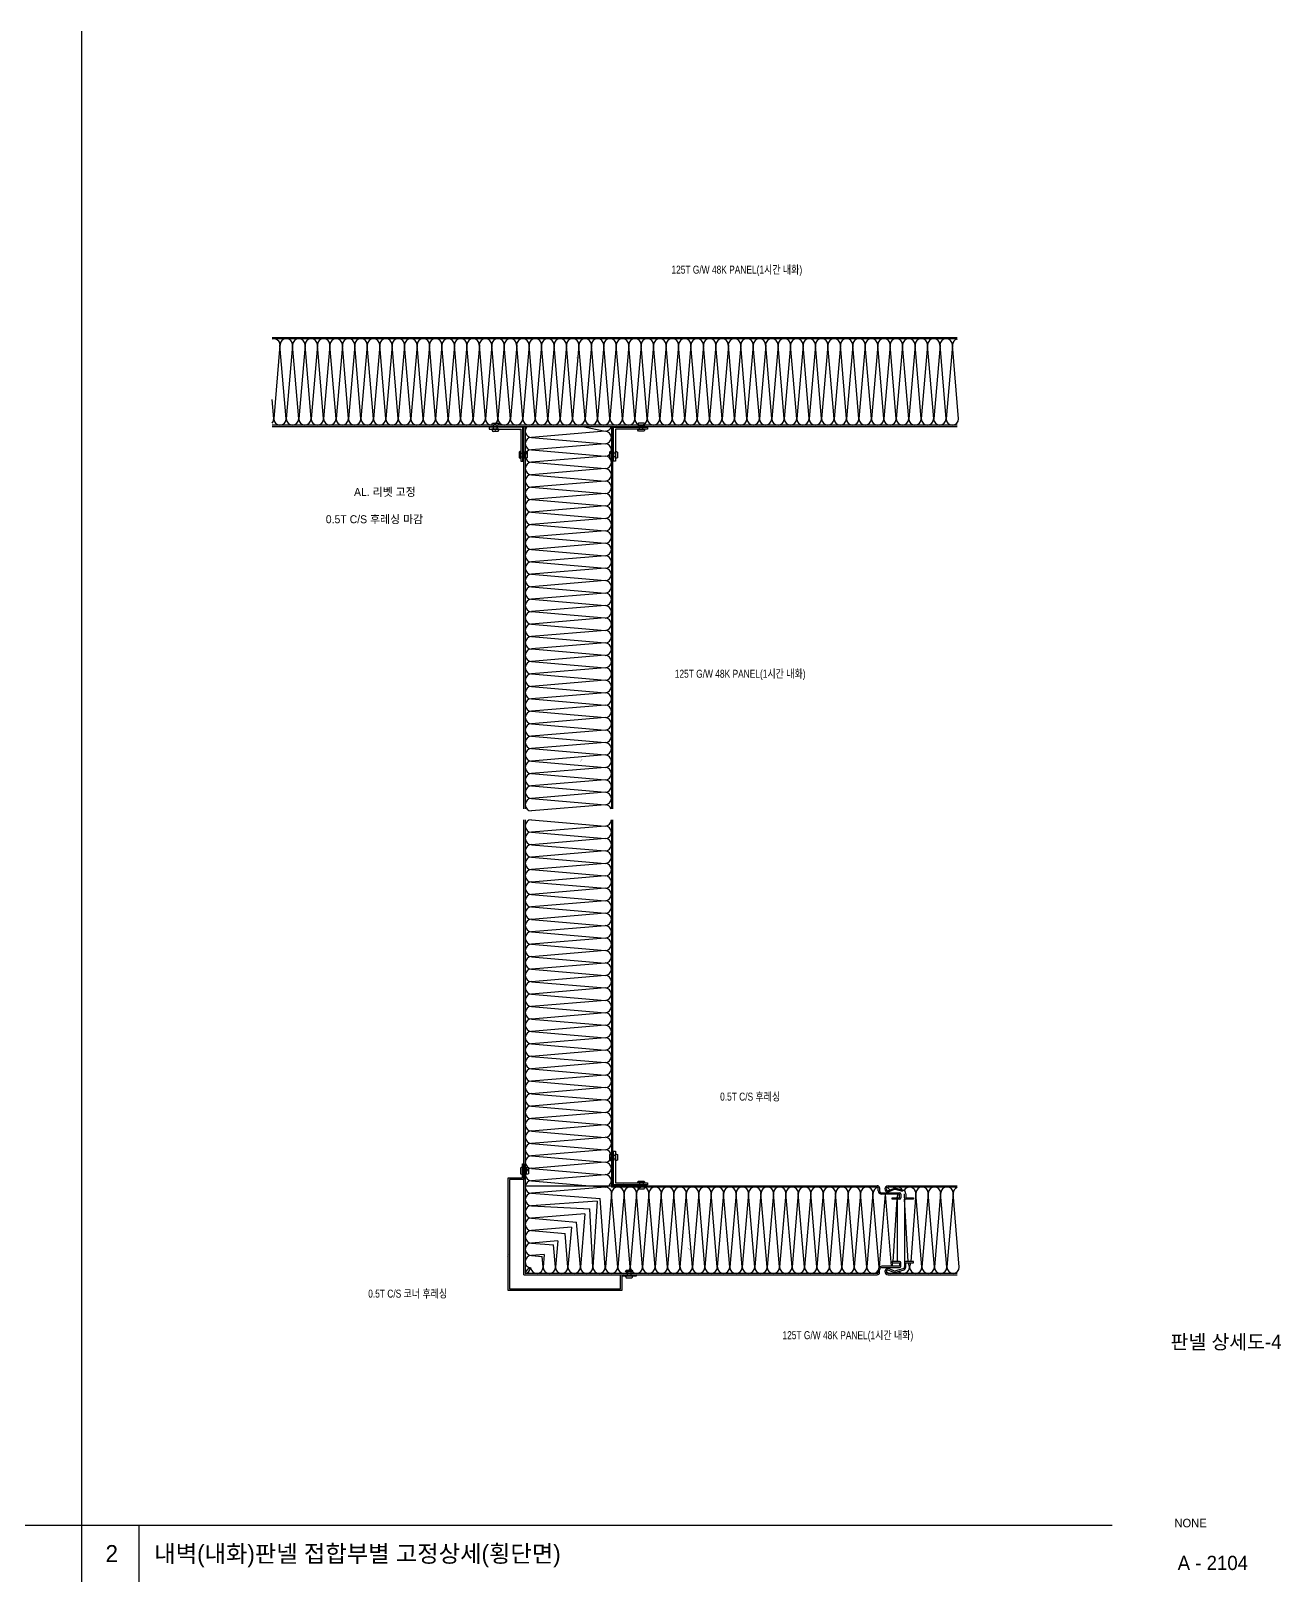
# Model space of a CAD drawing. Header units: millimetres. Extents: x 50863 to 79787, y -43062 to -37468.
# Drawn here: x 63141 to 64897, y -39648 to -37468 of the extents above; entities that cross this region are included whole.
import ezdxf
from ezdxf.enums import TextEntityAlignment as Align

# ---------------------------------------------------------------- set-up
doc = ezdxf.new("R2010")
doc.units = ezdxf.units.MM
doc.header["$LTSCALE"] = 50
for name, color, linetype in [('4A.TEC FORM-TEXT', 3, 'Continuous'), ('4A.TEC TEXT 2', 3, 'Continuous'), ('ARTINT-A1$0$MK', 3, 'Continuous'), ('DIM', 7, 'Continuous'), ('FIN', 5, 'Continuous'), ('FOR_', 4, 'Continuous'), ('HAT', 5, 'Continuous'), ('PC', 2, 'Continuous'), ('SUB', 4, 'Continuous'), ('WAL', 3, 'Continuous'), ('wall', 3, 'Continuous'), ('실명', 4, 'Continuous')]:
    doc.layers.add(name, color=color, linetype=linetype)
doc.styles.add('나눔고딕', font='')
doc.styles.add('돋움', font='')
doc.styles.add('울릉도M', font='HYWULM.TTF')
doc.styles.get('나눔고딕').set_extended_font_data('Dotum')
doc.styles.get('돋움').set_extended_font_data('Dotum')

msp = doc.modelspace()

# ---------------------------------------------------------------- linework, layer by layer
at = {"layer": 'DIM'}
for points in [[(63909.7, -37925.3, 0, 3.75, 0), (63916.5, -37916.3, 0, 0, 0), (64009.5, -37804.4, 0, 0, 0), (64038.3, -37804.4, 0, 0, 0)], [(63792.6, -38029.4, 0, 3.75, 0), (63785.9, -38038.4, 0, 0, 0), (63717, -38116.4, 0, 0, 0), (63688.2, -38116.4, 0, 0, 0)], [(63827.2, -38029.2, 0, 3.75, 0), (63820.5, -38038.2, 0, 0, 0), (63728.3, -38155.8, 0, 0, 0), (63699.5, -38155.8, 0, 0, 0)], [(63914.5, -38493.2, 0, 3.75, 0), (63921.3, -38484.2, 0, 0, 0), (64014.3, -38372.3, 0, 0, 0), (64043.1, -38372.3, 0, 0, 0)], [(63974.4, -39087.7, 0, 3.75, 0), (63981.2, -39078.7, 0, 0, 0), (64074.2, -38966.8, 0, 0, 0), (64103, -38966.8, 0, 0, 0)], [(63810.9, -39188.6, 0, 3.75, 0), (63804.1, -39197.6, 0, 0, 0), (63766.5, -39242.3, 0, 0, 0), (63737.7, -39242.3, 0, 0, 0)], [(64065.9, -39180.2, 0, 3.75, 0), (64072.6, -39189.2, 0, 0, 0), (64165.6, -39301.1, 0, 0, 0), (64194.5, -39301.1, 0, 0, 0)]]:
    msp.add_lwpolyline(points, format="xyseb", dxfattribs=at)
at = {"layer": 'FIN'}
for p, q in [((63790.7, -38028), (63790.7, -38022.1)), ((63795.7, -38028), (63795.7, -38022.1)), ((63995.7, -38028), (63995.7, -38022.1)), ((64000.7, -38028), (64000.7, -38022.1)), ((63829.2, -38061.5), (63835.1, -38061.5)), ((63962.2, -38061.5), (63956.4, -38061.5)), ((63829.2, -38066.5), (63835.1, -38066.5)), ((63962.2, -38066.5), (63956.4, -38066.5)), ((63962.3, -39048.8), (63956.4, -39048.8)), ((63962.3, -39053.8), (63956.4, -39053.8)), ((63837.1, -39067.8), (63831.2, -39067.8)), ((63837.1, -39072.8), (63831.2, -39072.8)), ((63995.8, -39087.3), (63995.8, -39093.2)), ((64000.8, -39087.3), (64000.8, -39093.2)), ((63978.7, -39212.4), (63978.7, -39218.3)), ((63983.7, -39212.4), (63983.7, -39218.3))]:
    msp.add_line(p, q, dxfattribs=at)
for points in [[(63788.2, -38022.1, -0.140047), (63789.2, -38019.5), (63797.2, -38019.5, -0.140047), (63798.2, -38022.1)], [(63788.2, -38028, 0.140047), (63789.2, -38030.5), (63797.2, -38030.5, 0.140047), (63798.2, -38028)], [(64003.2, -38022.1, 0.140047), (64002.2, -38019.5), (63994.3, -38019.5, 0.140047), (63993.3, -38022.1)], [(64003.2, -38028, -0.140047), (64002.2, -38030.5), (63994.3, -38030.5, -0.140047), (63993.3, -38028)], [(63829.2, -38059, 0.140047), (63826.7, -38060), (63826.7, -38067.9, 0.140047), (63829.2, -38068.9)], [(63835.1, -38059, -0.140047), (63837.7, -38060), (63837.7, -38067.9, -0.140047), (63835.1, -38068.9)], [(63956.4, -38059, 0.140047), (63953.8, -38060), (63953.8, -38067.9, 0.140047), (63956.4, -38068.9)], [(63962.2, -38059, -0.140047), (63964.8, -38060), (63964.8, -38067.9, -0.140047), (63962.2, -38068.9)], [(63831.2, -39065.3, 0.140047), (63828.7, -39066.4), (63828.7, -39074.3, 0.140047), (63831.2, -39075.3)], [(63837.1, -39065.3, -0.140047), (63839.7, -39066.4), (63839.7, -39074.3, -0.140047), (63837.1, -39075.3)], [(63956.4, -39046.3, 0.140047), (63953.8, -39047.3), (63953.8, -39055.3, 0.140047), (63956.4, -39056.3)], [(63962.3, -39046.3, -0.140047), (63964.8, -39047.3), (63964.8, -39055.3, -0.140047), (63962.3, -39056.3)], [(63993.3, -39087.3, -0.140047), (63994.3, -39084.7), (64002.2, -39084.7, -0.140047), (64003.2, -39087.3)], [(63993.3, -39093.2, 0.140047), (63994.3, -39095.7), (64002.2, -39095.7, 0.140047), (64003.2, -39093.2)], [(63976.3, -39212.4, -0.140047), (63977.3, -39209.9), (63985.2, -39209.9, -0.140047), (63986.2, -39212.4)], [(63976.3, -39218.3, 0.140047), (63977.3, -39220.9), (63985.2, -39220.9, 0.140047), (63986.2, -39218.3)]]:
    msp.add_lwpolyline(points, format="xyb", close=True, dxfattribs=at)
at = {"layer": 'FOR_'}
msp.add_lwpolyline([(63811.2, -39238.3), (63811.2, -39080.3), (63831.2, -39080.3), (63831.2, -39060.3), (63833.2, -39060.3), (63833.2, -39082.3), (63813.2, -39082.3), (63813.2, -39236.3), (63969.2, -39236.3), (63969.2, -39216.3), (63991.2, -39216.3), (63991.2, -39218.3), (63971.2, -39218.3), (63971.2, -39238.3), (63811.2, -39238.3)], dxfattribs=at)
at = {"layer": 'HAT'}
for p, q in [((63490.5, -37909.6), (63481.8, -38013.3)), ((63499.3, -38013.3), (63490.5, -37909.6)), ((63508.2, -37909.6), (63499.3, -38013.3)), ((63516.8, -38013.3), (63508.2, -37909.6)), ((63525.7, -37909.6), (63516.8, -38013.3)), ((63534.3, -38013.3), (63525.7, -37909.6)), ((63543.2, -37909.6), (63534.3, -38013.3)), ((63551.8, -38013.3), (63543.2, -37909.6)), ((63560.7, -37909.6), (63551.8, -38013.3)), ((63569.3, -38013.3), (63560.7, -37909.6)), ((63578.2, -37909.6), (63569.3, -38013.3)), ((63586.8, -38013.3), (63578.2, -37909.6)), ((63595.7, -37909.6), (63586.8, -38013.3)), ((63604.3, -38013.3), (63595.7, -37909.6)), ((63613.2, -37909.6), (63604.3, -38013.3)), ((63621.8, -38013.3), (63613.2, -37909.6)), ((63630.7, -37909.6), (63621.8, -38013.3)), ((63639.3, -38013.3), (63630.7, -37909.6)), ((63648.2, -37909.6), (63639.3, -38013.3)), ((63656.8, -38013.3), (63648.2, -37909.6)), ((63665.7, -37909.6), (63656.8, -38013.3)), ((63674.3, -38013.3), (63665.7, -37909.6)), ((63683.2, -37909.6), (63674.3, -38013.3)), ((63691.8, -38013.3), (63683.2, -37909.6)), ((63700.7, -37909.6), (63691.8, -38013.3)), ((63709.3, -38013.3), (63700.7, -37909.6)), ((63718.2, -37909.6), (63709.3, -38013.3)), ((63726.8, -38013.3), (63718.2, -37909.6)), ((63735.7, -37909.6), (63726.8, -38013.3)), ((63744.3, -38013.3), (63735.7, -37909.6)), ((63753, -37909.6), (63744.3, -38013.3)), ((63761.8, -38013.3), (63753, -37909.6)), ((63770.7, -37909.6), (63761.8, -38013.3)), ((63779.3, -38013.3), (63770.7, -37909.6)), ((63788.2, -37909.6), (63779.3, -38013.3)), ((63796.8, -38013.3), (63788.2, -37909.6)), ((63805.7, -37909.6), (63796.8, -38013.3)), ((63814.3, -38013.3), (63805.7, -37909.6)), ((63823.2, -37909.6), (63814.3, -38013.3)), ((63831.8, -38013.3), (63823.2, -37909.6)), ((63840.7, -37909.6), (63831.8, -38013.3)), ((63849.3, -38013.3), (63840.7, -37909.6)), ((63858.2, -37909.6), (63849.3, -38013.3)), ((63866.8, -38013.3), (63858.2, -37909.6)), ((63875.7, -37909.6), (63866.8, -38013.3)), ((63884.3, -38013.3), (63875.7, -37909.6)), ((63893.2, -37909.6), (63884.3, -38013.3)), ((63901.8, -38013.3), (63893.2, -37909.6)), ((63910.7, -37909.6), (63901.8, -38013.3)), ((63919.3, -38013.3), (63910.7, -37909.6)), ((63928.2, -37909.6), (63919.3, -38013.3)), ((63936.8, -38013.3), (63928.2, -37909.6)), ((63945.7, -37909.6), (63936.8, -38013.3)), ((63954.3, -38013.3), (63945.7, -37909.6)), ((63963.2, -37909.6), (63954.3, -38013.3)), ((63971.8, -38013.3), (63963.2, -37909.6)), ((63980.7, -37909.6), (63971.8, -38013.3)), ((63989.3, -38013.3), (63980.7, -37909.6)), ((63998.2, -37909.6), (63989.3, -38013.3)), ((64006.8, -38013.3), (63998.2, -37909.6)), ((64015.7, -37909.6), (64006.8, -38013.3)), ((64024.3, -38013.3), (64015.7, -37909.6)), ((64033.2, -37909.6), (64024.3, -38013.3)), ((64041.8, -38013.3), (64033.2, -37909.6)), ((64050.7, -37909.6), (64041.8, -38013.3)), ((64059.3, -38013.3), (64050.7, -37909.6)), ((64068.2, -37909.6), (64059.3, -38013.3)), ((64076.8, -38013.3), (64068.2, -37909.6)), ((64085.7, -37909.6), (64076.8, -38013.3)), ((64094.3, -38013.3), (64085.7, -37909.6)), ((64103.2, -37909.6), (64094.3, -38013.3)), ((64111.8, -38013.3), (64103.2, -37909.6)), ((64120.7, -37909.6), (64111.8, -38013.3)), ((64129.3, -38013.3), (64120.7, -37909.6)), ((64138.2, -37909.6), (64129.3, -38013.3)), ((64146.8, -38013.3), (64138.2, -37909.6)), ((64155.7, -37909.6), (64146.8, -38013.3)), ((64164.3, -38013.3), (64155.7, -37909.6)), ((64173.2, -37909.6), (64164.3, -38013.3)), ((64181.8, -38013.3), (64173.2, -37909.6)), ((64190.7, -37909.6), (64181.8, -38013.3)), ((64199.3, -38013.3), (64190.7, -37909.6)), ((64208.2, -37909.6), (64199.3, -38013.3)), ((64216.8, -38013.3), (64208.2, -37909.6)), ((64225.7, -37909.6), (64216.8, -38013.3)), ((64234.3, -38013.3), (64225.7, -37909.6)), ((64243.2, -37909.6), (64234.3, -38013.3)), ((64251.8, -38013.3), (64243.2, -37909.6)), ((64260.7, -37909.6), (64251.8, -38013.3)), ((64269.3, -38013.3), (64260.7, -37909.6)), ((64278.2, -37909.6), (64269.3, -38013.3)), ((64286.8, -38013.3), (64278.2, -37909.6)), ((64295.7, -37909.6), (64286.8, -38013.3)), ((64304.3, -38013.3), (64295.7, -37909.6)), ((64313.2, -37909.6), (64304.3, -38013.3)), ((64321.8, -38013.3), (64313.2, -37909.6)), ((64330.7, -37909.6), (64321.8, -38013.3)), ((64339.3, -38013.3), (64330.7, -37909.6)), ((64348.2, -37909.6), (64339.3, -38013.3)), ((64356.8, -38013.3), (64348.2, -37909.6)), ((64365.7, -37909.6), (64356.8, -38013.3)), ((64374.3, -38013.3), (64365.7, -37909.6)), ((64383.2, -37909.6), (64374.3, -38013.3)), ((64391.8, -38013.3), (64383.2, -37909.6)), ((64400.7, -37909.6), (64391.8, -38013.3)), ((64409.3, -38013.3), (64400.7, -37909.6)), ((64418.2, -37909.6), (64409.3, -38013.3)), ((64426.8, -38013.3), (64418.2, -37909.6)), ((64435.7, -37909.6), (64426.8, -38013.3)), ((64444.3, -38013.3), (64435.7, -37909.6)), ((63481.8, -38013.3), (63479.5, -37986.2)), ((63947.6, -38030.7), (63843.9, -38039.3)), ((63843.9, -38039.3), (63947.6, -38048.2)), ((63916.3, -38024), (63947.6, -38030.7)), ((63947.6, -38048.2), (63843.9, -38056.8)), ((63843.9, -38056.8), (63947.6, -38065.7)), ((63947.6, -38065.7), (63843.9, -38074.3)), ((63843.9, -38074.3), (63947.6, -38083.2)), ((63947.6, -38083.2), (63843.9, -38091.8)), ((63843.9, -38091.8), (63947.6, -38100.7)), ((63947.6, -38100.7), (63843.9, -38109.3)), ((63843.9, -38109.3), (63947.6, -38118.2)), ((63947.6, -38118.2), (63843.9, -38126.8)), ((63843.9, -38126.8), (63947.6, -38135.7)), ((63947.6, -38135.7), (63843.9, -38144.3)), ((63843.9, -38144.3), (63947.6, -38153.2)), ((63947.6, -38153.2), (63843.9, -38161.8)), ((63843.9, -38161.8), (63947.6, -38170.7)), ((63947.6, -38170.7), (63843.9, -38179.3)), ((63843.9, -38179.3), (63947.6, -38188.2)), ((63947.6, -38188.2), (63843.9, -38196.8)), ((63843.9, -38196.8), (63947.6, -38205.7)), ((63947.6, -38205.7), (63843.9, -38214.3)), ((63843.9, -38214.3), (63947.6, -38223.2)), ((63947.6, -38223.2), (63843.9, -38231.8)), ((63843.9, -38231.8), (63947.6, -38240.7)), ((63947.6, -38240.7), (63843.9, -38249.3)), ((63843.9, -38249.3), (63947.6, -38258.2)), ((63947.6, -38258.2), (63843.9, -38266.8)), ((63843.9, -38266.8), (63947.6, -38275.7)), ((63947.6, -38275.7), (63843.9, -38284.3)), ((63843.9, -38284.3), (63947.6, -38293.2)), ((63947.6, -38293.2), (63843.9, -38302)), ((63843.9, -38302), (63947.6, -38310.7)), ((63947.6, -38310.7), (63843.9, -38319.3)), ((63843.9, -38319.3), (63947.6, -38328.2)), ((63947.6, -38328.2), (63843.9, -38336.8)), ((63843.9, -38336.8), (63947.6, -38345.7)), ((63947.6, -38345.7), (63843.9, -38354.3)), ((63843.9, -38354.3), (63947.6, -38363.2)), ((63947.6, -38363.2), (63843.9, -38371.8)), ((63843.9, -38371.8), (63947.6, -38380.7)), ((63947.6, -38380.7), (63843.9, -38389.3)), ((63843.9, -38389.3), (63947.6, -38398.2)), ((63947.6, -38398.2), (63843.9, -38406.8)), ((63843.9, -38406.8), (63947.6, -38415.7)), ((63947.6, -38415.7), (63843.9, -38424.3)), ((63843.9, -38424.3), (63947.6, -38433.2)), ((63947.6, -38433.2), (63843.9, -38441.8)), ((63843.9, -38441.8), (63947.6, -38450.7)), ((63947.6, -38450.7), (63843.9, -38459.3)), ((63843.9, -38459.3), (63947.6, -38468.2)), ((63947.6, -38468.2), (63843.9, -38476.8)), ((63843.9, -38476.8), (63947.6, -38485.7)), ((63947.6, -38485.7), (63843.9, -38494.3)), ((63843.9, -38494.3), (63947.6, -38503.2)), ((63947.6, -38503.2), (63843.9, -38511.8)), ((63843.9, -38511.8), (63947.6, -38520.7)), ((63947.6, -38520.7), (63843.9, -38529.3)), ((63843.9, -38529.3), (63947.6, -38538.2)), ((63947.6, -38538.2), (63843.9, -38546.8)), ((63843.9, -38546.8), (63947.6, -38555.7)), ((63947.6, -38555.7), (63843.9, -38564.5)), ((63843.9, -38576.9), (63947.6, -38585.7)), ((63947.6, -38585.7), (63843.9, -38594.4)), ((63843.9, -38594.4), (63947.6, -38603.2)), ((63947.6, -38603.2), (63843.9, -38611.9)), ((63843.9, -38611.9), (63947.6, -38620.7)), ((63947.6, -38620.7), (63843.9, -38629.4)), ((63843.9, -38629.4), (63947.6, -38638.2)), ((63947.6, -38638.2), (63843.9, -38646.9)), ((63843.9, -38646.9), (63947.6, -38655.7)), ((63947.6, -38655.7), (63843.9, -38664.4)), ((63843.9, -38664.4), (63947.6, -38673.2)), ((63947.6, -38673.2), (63843.9, -38681.9)), ((63843.9, -38681.9), (63947.6, -38690.7)), ((63947.6, -38690.7), (63843.9, -38699.4)), ((63843.9, -38699.4), (63947.6, -38708.2)), ((63947.6, -38708.2), (63843.9, -38716.9)), ((63843.9, -38716.9), (63947.6, -38725.7)), ((63947.6, -38725.7), (63843.9, -38734.4)), ((63843.9, -38734.4), (63947.6, -38743.2)), ((63947.6, -38743.2), (63843.9, -38751.9)), ((63843.9, -38751.9), (63947.6, -38760.7)), ((63947.6, -38760.7), (63843.9, -38769.4)), ((63843.9, -38769.4), (63947.6, -38778.2)), ((63947.6, -38778.2), (63843.9, -38786.9)), ((63843.9, -38786.9), (63947.6, -38795.7)), ((63947.6, -38795.7), (63843.9, -38804.4)), ((63843.9, -38804.4), (63947.6, -38813.2)), ((63947.6, -38813.2), (63843.9, -38821.9)), ((63843.9, -38821.9), (63947.6, -38830.7)), ((63947.6, -38830.7), (63843.9, -38839.4)), ((63843.9, -38839.4), (63947.6, -38848.2)), ((63947.6, -38848.2), (63843.9, -38856.9)), ((63843.9, -38856.9), (63947.6, -38865.7)), ((63947.6, -38865.7), (63843.9, -38874.4)), ((63843.9, -38874.4), (63947.6, -38883.2)), ((63947.6, -38883.2), (63843.9, -38891.9)), ((63843.9, -38891.9), (63947.6, -38900.7)), ((63947.6, -38900.7), (63843.9, -38909.4)), ((63843.9, -38909.4), (63947.6, -38918.2)), ((63947.6, -38918.2), (63843.9, -38926.9)), ((63843.9, -38926.9), (63947.6, -38935.7)), ((63947.6, -38935.7), (63843.9, -38944.4)), ((63843.9, -38944.4), (63947.6, -38953.2)), ((63947.6, -38953.2), (63843.9, -38961.9)), ((63843.9, -38961.9), (63947.6, -38970.7)), ((63947.6, -38970.7), (63843.9, -38979.4)), ((63843.9, -38979.4), (63947.6, -38988.2)), ((63947.6, -38988.2), (63843.9, -38996.9)), ((63843.9, -38996.9), (63947.6, -39005.7)), ((63947.6, -39005.7), (63843.9, -39014.4)), ((63843.9, -39014.4), (63947.6, -39023.2)), ((63947.6, -39023.2), (63843.9, -39031.9)), ((63843.9, -39031.9), (63947.6, -39040.7)), ((63947.6, -39040.7), (63843.9, -39049.4)), ((63843.9, -39049.4), (63947.6, -39058.2)), ((63947.6, -39058.2), (63843.9, -39066.9)), ((63843.9, -39066.9), (63947.6, -39075.7)), ((63947.6, -39075.7), (63843.9, -39084.4)), ((63843.9, -39084.4), (63947.6, -39093.2)), ((63947.6, -39093.2), (63843.9, -39101.9)), ((63843.9, -39101.9), (63940.4, -39109.2)), ((63947.7, -39205.7), (63940.5, -39109.1)), ((63956.6, -39101.9), (63947.9, -39205.7)), ((63965.2, -39205.7), (63956.6, -39101.9)), ((63974.1, -39101.9), (63965.2, -39205.7)), ((63982.7, -39205.7), (63974.1, -39101.9)), ((63991.5, -39101.9), (63982.7, -39205.7)), ((64000.2, -39205.7), (63991.5, -39101.9)), ((64009.1, -39101.9), (64000.2, -39205.7)), ((64017.7, -39205.7), (64009.1, -39101.9)), ((64026.5, -39101.9), (64017.7, -39205.7)), ((64035.2, -39205.7), (64026.5, -39101.9)), ((64044, -39101.9), (64035.2, -39205.7)), ((64052.7, -39205.7), (64044, -39101.9)), ((64061.5, -39101.9), (64052.7, -39205.7)), ((64070.2, -39205.7), (64061.5, -39101.9)), ((64079, -39101.9), (64070.2, -39205.7)), ((64087.7, -39205.7), (64079, -39101.9)), ((64096.5, -39101.9), (64087.7, -39205.7)), ((64105.2, -39205.7), (64096.5, -39101.9)), ((64114, -39101.9), (64105.2, -39205.7)), ((64122.7, -39205.7), (64114, -39101.9)), ((64131.5, -39101.9), (64122.7, -39205.7)), ((64140.2, -39205.7), (64131.5, -39101.9)), ((64149, -39101.9), (64140.2, -39205.7)), ((64157.7, -39205.7), (64149, -39101.9)), ((64166.5, -39101.9), (64157.7, -39205.7)), ((64175.2, -39205.7), (64166.5, -39101.9)), ((64184, -39101.9), (64175.2, -39205.7)), ((64192.7, -39205.7), (64184, -39101.9)), ((64201.5, -39101.9), (64192.7, -39205.7)), ((64210.2, -39205.7), (64201.5, -39101.9)), ((64219, -39101.9), (64210.2, -39205.7)), ((64227.7, -39205.7), (64219, -39101.9)), ((64236.5, -39101.9), (64227.7, -39205.7)), ((64245.2, -39205.7), (64236.5, -39101.9)), ((64254, -39101.9), (64245.2, -39205.7)), ((64262.7, -39205.7), (64254, -39101.9)), ((64271.5, -39101.9), (64262.7, -39205.7)), ((64280.2, -39205.7), (64271.5, -39101.9)), ((64289, -39101.9), (64280.2, -39205.7)), ((64297.7, -39205.7), (64289, -39101.9)), ((64306.5, -39101.9), (64297.7, -39205.7)), ((64315.2, -39205.7), (64306.5, -39101.9)), ((64324, -39101.9), (64315.2, -39205.7)), ((64332.7, -39205.7), (64324, -39101.9)), ((64341.2, -39103.2), (64332.7, -39205.7)), ((64350, -39204.4), (64341.8, -39103.2)), ((64358.7, -39103.2), (64357.7, -39108.2)), ((64384.1, -39101.9), (64377.1, -39197.6)), ((64392.8, -39205.7), (64384.1, -39101.9)), ((64401.6, -39101.9), (64392.8, -39205.7)), ((64410.3, -39205.7), (64401.6, -39101.9)), ((64419.1, -39101.9), (64410.3, -39205.7)), ((64427.8, -39205.7), (64419.1, -39101.9)), ((64436.6, -39101.9), (64427.8, -39205.7)), ((64445.3, -39205.7), (64436.6, -39101.9)), ((63936.5, -39113), (63843.9, -39119.4)), ((63843.9, -39119.4), (63926, -39123.6)), ((63919.1, -39130.5), (63843.9, -39136.8)), ((63919.1, -39130.5), (63912.7, -39205.7)), ((63930.2, -39205.7), (63926.1, -39123.5)), ((63936.5, -39113), (63930.2, -39205.7)), ((64357.3, -39110.1), (64352, -39197.6)), ((64373.6, -39197.6), (64368.4, -39110.2)), ((63843.9, -39136.8), (63907.4, -39142.2)), ((63900, -39149.6), (63843.9, -39154.3)), ((63900, -39149.6), (63895.2, -39205.7)), ((63912.7, -39205.7), (63907.4, -39142.2)), ((63843.9, -39154.3), (63891.3, -39158.3)), ((63880.9, -39168.7), (63843.9, -39171.8)), ((63843.9, -39171.8), (63875.1, -39174.4)), ((63877.7, -39205.7), (63875.1, -39174.4)), ((63880.9, -39168.7), (63877.7, -39205.7)), ((63895.2, -39205.7), (63891.3, -39158.3)), ((63861.8, -39187.8), (63843.9, -39189.3)), ((63843.9, -39189.3), (63859, -39190.6)), ((63860.2, -39205.7), (63859, -39190.6)), ((63861.8, -39187.8), (63860.2, -39205.7)), ((64351.6, -39199.4), (64350.5, -39204.4)), ((64375.3, -39205.7), (64374, -39199.4)), ((64376.7, -39199.4), (64375.3, -39205.7))]:
    msp.add_line(p, q, dxfattribs=at)
for centre, start, end in [((63481.9, -37909.6), 0, 105.8739), ((63499.4, -37909.6), 0, 180), ((63516.9, -37909.6), 0, 180), ((63534.4, -37909.6), 0, 180), ((63551.9, -37909.6), 0, 180), ((63569.4, -37909.6), 0, 180), ((63586.9, -37909.6), 0, 180), ((63604.4, -37909.6), 0, 180), ((63621.9, -37909.6), 0, 180), ((63639.4, -37909.6), 0, 180), ((63656.9, -37909.6), 0, 180), ((63674.4, -37909.6), 0, 180), ((63691.9, -37909.6), 0, 180), ((63709.4, -37909.6), 0, 180), ((63726.9, -37909.6), 0, 180), ((63744.4, -37909.6), 0, 180), ((63761.9, -37909.6), 0, 180), ((63779.4, -37909.6), 0, 180), ((63796.9, -37909.6), 0, 180), ((63814.4, -37909.6), 0, 180), ((63831.9, -37909.6), 0, 180), ((63849.4, -37909.6), 0, 180), ((63866.9, -37909.6), 0, 180), ((63884.4, -37909.6), 0, 180), ((63901.9, -37909.6), 0, 180), ((63919.4, -37909.6), 0, 180), ((63936.9, -37909.6), 0, 180), ((63954.4, -37909.6), 0, 180), ((63971.9, -37909.6), 0, 180), ((63989.4, -37909.6), 0, 180), ((64006.9, -37909.6), 0, 180), ((64024.4, -37909.6), 0, 180), ((64041.9, -37909.6), 0, 180), ((64059.4, -37909.6), 0, 180), ((64076.9, -37909.6), 0, 180), ((64094.4, -37909.6), 0, 180), ((64111.9, -37909.6), 0, 180), ((64129.4, -37909.6), 0, 180), ((64146.9, -37909.6), 0, 180), ((64164.4, -37909.6), 0, 180), ((64181.9, -37909.6), 0, 180), ((64199.4, -37909.6), 0, 180), ((64216.9, -37909.6), 0, 180), ((64234.4, -37909.6), 0, 180), ((64251.9, -37909.6), 0, 180), ((64269.4, -37909.6), 0, 180), ((64286.9, -37909.6), 0, 180), ((64304.4, -37909.6), 0, 180), ((64321.9, -37909.6), 0, 180), ((64339.4, -37909.6), 0, 180), ((64356.9, -37909.6), 0, 180), ((64374.4, -37909.6), 0, 180), ((64391.9, -37909.6), 0, 180), ((64409.4, -37909.6), 0, 180), ((64426.9, -37909.6), 0, 180), ((64444.4, -37909.6), 103.3648, 180), ((63473, -38013.3), 318.0319, 0), ((63490.5, -38013.3), 180, 0), ((63508, -38013.3), 180, 0), ((63525.5, -38013.3), 180, 0), ((63543, -38013.3), 180, 0), ((63560.5, -38013.3), 180, 0), ((63578, -38013.3), 180, 0), ((63595.5, -38013.3), 180, 0), ((63613, -38013.3), 180, 0), ((63630.5, -38013.3), 180, 0), ((63648, -38013.3), 180, 0), ((63665.5, -38013.3), 180, 0), ((63683, -38013.3), 180, 0), ((63700.5, -38013.3), 180, 0), ((63718, -38013.3), 180, 0), ((63735.5, -38013.3), 180, 0), ((63753, -38013.3), 180, 0), ((63770.5, -38013.3), 180, 0), ((63788, -38013.3), 180, 0), ((63805.5, -38013.3), 180, 0), ((63823, -38013.3), 180, 0), ((63840.5, -38013.3), 180, 0), ((63858, -38013.3), 180, 0), ((63875.5, -38013.3), 180, 0), ((63893, -38013.3), 180, 0), ((63910.5, -38013.3), 180, 0), ((63928, -38013.3), 180, 0), ((63945.5, -38013.3), 180, 0), ((63963, -38013.3), 180, 0), ((63980.5, -38013.3), 180, 0), ((63998, -38013.3), 180, 0), ((64015.5, -38013.3), 180, 0), ((64033, -38013.3), 180, 0), ((64050.5, -38013.3), 180, 0), ((64068, -38013.3), 180, 0), ((64085.5, -38013.3), 180, 0), ((64103, -38013.3), 180, 0), ((64120.5, -38013.3), 180, 0), ((64138, -38013.3), 180, 0), ((64155.5, -38013.3), 180, 0), ((64173, -38013.3), 180, 0), ((64190.5, -38013.3), 180, 0), ((64208, -38013.3), 180, 0), ((64225.5, -38013.3), 180, 0), ((64243, -38013.3), 180, 0), ((64260.5, -38013.3), 180, 0), ((64278, -38013.3), 180, 0), ((64295.5, -38013.3), 180, 0), ((64313, -38013.3), 180, 0), ((64330.5, -38013.3), 180, 0), ((64348, -38013.3), 180, 0), ((64365.5, -38013.3), 180, 0), ((64383, -38013.3), 180, 0), ((64400.5, -38013.3), 180, 0), ((64418, -38013.3), 180, 0), ((64435.5, -38013.3), 180, 0), ((63843.9, -38030.6), 131.0071, 270), ((63843.9, -38048.1), 90, 270), ((63947.6, -38022), 270, 346.801), ((63947.6, -38039.5), 270, 90), ((63843.9, -38065.6), 90, 270), ((63947.6, -38057), 270, 90), ((63843.9, -38083.1), 90, 270), ((63947.6, -38074.5), 270, 90), ((63947.6, -38092), 270, 90), ((63843.9, -38100.6), 90, 270), ((63947.6, -38109.5), 270, 90), ((63843.9, -38118.1), 90, 270), ((63843.9, -38135.6), 90, 270), ((63947.6, -38127), 270, 90), ((63843.9, -38153.1), 90, 270), ((63947.6, -38144.5), 270, 90), ((63843.9, -38170.6), 90, 270), ((63947.6, -38162), 270, 90), ((63947.6, -38179.5), 270, 90), ((63843.9, -38188.1), 90, 270), ((63947.6, -38197), 270, 90), ((63843.9, -38205.6), 90, 270), ((63843.9, -38223.1), 90, 270), ((63947.6, -38214.5), 270, 90), ((63843.9, -38240.6), 90, 270), ((63947.6, -38232), 270, 90), ((63843.9, -38258.1), 90, 270), ((63947.6, -38249.5), 270, 90), ((63947.6, -38267), 270, 90), ((63843.9, -38275.6), 90, 270), ((63947.6, -38284.5), 270, 90), ((63843.9, -38293.1), 90, 270), ((63843.9, -38310.6), 90, 270), ((63947.6, -38302), 270, 90), ((63843.9, -38328.1), 90, 270), ((63947.6, -38319.5), 270, 90), ((63843.9, -38345.6), 90, 270), ((63947.6, -38337), 270, 90), ((63947.6, -38354.5), 270, 90), ((63843.9, -38363.1), 90, 270), ((63947.6, -38372), 270, 90), ((63843.9, -38380.6), 90, 270), ((63843.9, -38398.1), 90, 270), ((63947.6, -38389.5), 270, 90), ((63843.9, -38415.6), 90, 270), ((63947.6, -38407), 270, 90), ((63843.9, -38433.1), 90, 270), ((63947.6, -38424.5), 270, 90), ((63947.6, -38442), 270, 90), ((63843.9, -38450.6), 90, 270), ((63947.6, -38459.5), 270, 90), ((63843.9, -38468.1), 90, 270), ((63843.9, -38485.6), 90, 270), ((63947.6, -38477), 270, 90), ((63843.9, -38503.1), 90, 270), ((63947.6, -38494.5), 270, 90), ((63843.9, -38520.6), 90, 270), ((63947.6, -38512), 270, 90), ((63843.9, -38538.1), 90, 270), ((63947.6, -38529.5), 270, 90), ((63947.6, -38547), 270, 90), ((63843.9, -38555.6), 90, 270), ((63947.6, -38564.5), 19.0258, 90), ((63843.9, -38585.5), 90, 270), ((63947.6, -38576.9), 270, 0), ((63947.6, -38594.4), 270, 90), ((63843.9, -38603), 90, 270), ((63947.6, -38611.9), 270, 90), ((63843.9, -38620.5), 90, 270), ((63843.9, -38638), 90, 270), ((63947.6, -38629.4), 270, 90), ((63843.9, -38655.5), 90, 270), ((63947.6, -38646.9), 270, 90), ((63843.9, -38673), 90, 270), ((63947.6, -38664.4), 270, 90), ((63947.6, -38681.9), 270, 90), ((63843.9, -38690.5), 90, 270), ((63947.6, -38699.4), 270, 90), ((63843.9, -38708), 90, 270), ((63843.9, -38725.5), 90, 270), ((63947.6, -38716.9), 270, 90), ((63843.9, -38743), 90, 270), ((63947.6, -38734.4), 270, 90), ((63843.9, -38760.5), 90, 270), ((63947.6, -38751.9), 270, 90), ((63843.9, -38778), 90, 270), ((63947.6, -38769.4), 270, 90), ((63947.6, -38786.9), 270, 90), ((63843.9, -38795.5), 90, 270), ((63947.6, -38804.4), 270, 90), ((63843.9, -38813), 90, 270), ((63843.9, -38830.5), 90, 270), ((63947.6, -38821.9), 270, 90), ((63843.9, -38848), 90, 270), ((63947.6, -38839.4), 270, 90), ((63843.9, -38865.5), 90, 270), ((63947.6, -38856.9), 270, 90), ((63947.6, -38874.4), 270, 90), ((63843.9, -38883), 90, 270), ((63947.6, -38891.9), 270, 90), ((63843.9, -38900.5), 90, 270), ((63843.9, -38918), 90, 270), ((63947.6, -38909.4), 270, 90), ((63843.9, -38935.5), 90, 270), ((63947.6, -38926.9), 270, 90), ((63843.9, -38953), 90, 270), ((63947.6, -38944.4), 270, 90), ((63947.6, -38961.9), 270, 90), ((63843.9, -38970.5), 90, 270), ((63947.6, -38979.4), 270, 90), ((63843.9, -38988), 90, 270), ((63843.9, -39005.5), 90, 270), ((63947.6, -38996.9), 270, 90), ((63843.9, -39023), 90, 270), ((63947.6, -39014.4), 270, 90), ((63843.9, -39040.5), 90, 270), ((63947.6, -39031.9), 270, 90), ((63947.6, -39049.4), 270, 90), ((63843.9, -39058), 90, 270), ((63947.6, -39066.9), 270, 90), ((63843.9, -39075.5), 90, 270), ((63843.9, -39093), 90, 270), ((63947.6, -39084.4), 270, 90), ((63843.9, -39110.5), 90, 270), ((63947.6, -39101.9), 44.8736, 90), ((63947.9, -39101.9), 0, 46.3011), ((63965.4, -39101.9), 0, 180), ((63982.9, -39101.9), 0, 180), ((64000.4, -39101.9), 0, 180), ((64017.9, -39101.9), 0, 180), ((64035.4, -39101.9), 0, 180), ((64052.9, -39101.9), 0, 180), ((64070.4, -39101.9), 0, 180), ((64087.9, -39101.9), 0, 180), ((64105.4, -39101.9), 0, 180), ((64122.9, -39101.9), 0, 180), ((64140.4, -39101.9), 0, 180), ((64157.9, -39101.9), 0, 180), ((64175.4, -39101.9), 0, 180), ((64192.9, -39101.9), 0, 180), ((64210.4, -39101.9), 0, 180), ((64227.9, -39101.9), 0, 180), ((64245.4, -39101.9), 0, 180), ((64262.9, -39101.9), 0, 180), ((64280.4, -39101.9), 0, 180), ((64297.9, -39101.9), 0, 180), ((64315.4, -39101.9), 0, 180), ((64332.9, -39101.9), 103.406, 180), ((64340.5, -39101.9), 34.0518, 69.0059), ((64358, -39101.9), 31.8976, 129.0619), ((64375.5, -39101.9), 0, 153.7385), ((64393, -39101.9), 0, 180), ((64410.5, -39101.9), 0, 180), ((64428, -39101.9), 0, 180), ((64445.5, -39101.9), 110.6745, 180), ((63843.9, -39128), 90, 270), ((63843.9, -39145.5), 90, 270), ((63843.9, -39163), 90, 270), ((63843.9, -39180.5), 90, 270), ((63843.9, -39198), 90, 263.2352), ((63843.9, -39215.4), 96.5613, 173.4387), ((63834, -39205.7), 278.0268, 351.9732), ((63851.5, -39205.7), 187.0266, 0), ((63869, -39205.7), 180, 0), ((63886.5, -39205.7), 180, 0), ((63904, -39205.7), 180, 0), ((63921.5, -39205.7), 180, 0), ((63939, -39205.7), 180, 0), ((63956.5, -39205.7), 180, 0), ((63974, -39205.7), 180, 0), ((63991.5, -39205.7), 180, 0), ((64009, -39205.7), 180, 0), ((64026.5, -39205.7), 180, 0), ((64044, -39205.7), 180, 0), ((64061.5, -39205.7), 180, 0), ((64079, -39205.7), 180, 0), ((64096.5, -39205.7), 180, 0), ((64114, -39205.7), 180, 0), ((64131.5, -39205.7), 180, 0), ((64149, -39205.7), 180, 0), ((64166.5, -39205.7), 180, 0), ((64184, -39205.7), 180, 0), ((64201.5, -39205.7), 180, 0), ((64219, -39205.7), 180, 0), ((64236.5, -39205.7), 180, 0), ((64254, -39205.7), 180, 0), ((64271.5, -39205.7), 180, 0), ((64289, -39205.7), 180, 0), ((64306.5, -39205.7), 180, 0), ((64324, -39205.7), 180, 327.5784), ((64341.5, -39205.7), 180, 182.1573), ((64324, -39205.7), 357.7529, 0), ((64349.1, -39205.7), 223.4582, 303.6982), ((64366.6, -39205.7), 223.6825, 0), ((64384.1, -39205.7), 180, 0), ((64401.6, -39205.7), 180, 0), ((64419.1, -39205.7), 180, 0), ((64436.6, -39205.7), 180, 0)]:
    msp.add_arc(centre, 8.75, start, end, dxfattribs=at)
at = {"layer": 'PC'}
msp.add_line((63835.1, -39091.3), (63958.2, -39091.3), dxfattribs=at)
at = {"layer": 'SUB'}
for points in [[(63832, -38025.2), (63784.5, -38025.2), (63784.5, -38028), (63829.2, -38028), (63829.2, -38072.7), (63832, -38072.7)], [(63959.5, -38025.2), (64007, -38025.2), (64007, -38028), (63962.2, -38028), (63962.2, -38072.7), (63959.5, -38072.7)], [(63959.5, -39090), (63959.5, -39042.5), (63962.3, -39042.5), (63962.3, -39087.3), (64007, -39087.3), (64007, -39090)]]:
    msp.add_lwpolyline(points, close=True, dxfattribs=at)
at = {"layer": 'WAL', "color": 2}
for p, q in [((63212.2, -39648.2), (63212.2, -37468.2)), ((61764.2, -39568.2), (64660.2, -39568.2)), ((63292.2, -39568.2), (63292.2, -39648.2))]:
    msp.add_line(p, q, dxfattribs=at)
at = {"layer": 'wall'}
for p, q in [((63479.5, -37899), (64028.5, -37899)), ((64028.5, -37900.8), (63479.5, -37900.8)), ((64028.5, -37899), (64442.4, -37899)), ((64442.4, -37900.8), (64028.5, -37900.8)), ((64028.5, -38022.1), (63479.5, -38022.1)), ((63479.5, -38024), (64028.5, -38024)), ((63833.2, -38561.6), (63833.2, -38024)), ((63835.1, -38024), (63835.1, -38561.6)), ((63956.4, -38024), (63956.4, -38561.6)), ((63958.2, -38561.6), (63958.2, -38024)), ((64442.4, -38022.1), (64028.5, -38022.1)), ((64028.5, -38024), (64442.4, -38024)), ((63833.2, -39216.3), (63833.2, -38576.9)), ((63835.1, -38576.9), (63835.1, -39214.4)), ((63956.4, -38576.9), (63956.4, -39093.2)), ((63958.2, -39091.3), (63958.2, -38576.9)), ((64330.1, -39093.2), (63956.4, -39093.2)), ((63958.2, -39091.3), (64330.1, -39091.3)), ((64331.4, -39098.2), (64331.4, -39094.4)), ((64333.3, -39094.4), (64333.3, -39098.2)), ((64336.4, -39101.3), (64361.4, -39101.3)), ((64361.4, -39103.2), (64336.4, -39103.2)), ((64344.9, -39098.2), (64352.9, -39095)), ((64345.2, -39091.3), (64442.4, -39091.3)), ((64442.4, -39093.2), (64345.2, -39093.2)), ((64353.6, -39096.7), (64345.2, -39100.1)), ((64351, -39108.2), (64361.4, -39108.2)), ((64351, -39110.1), (64351, -39108.2)), ((64366.1, -39099.4), (64355.6, -39096.6)), ((64356.1, -39094.8), (64366.6, -39097.6)), ((64361.4, -39108.2), (64361.4, -39103.2)), ((64363.3, -39103.2), (64363.3, -39108.2)), ((64368.4, -39108.2), (64368.4, -39102.4)), ((64368.4, -39108.2), (64368.4, -39199.4)), ((64370.2, -39102.4), (64370.2, -39108.2)), ((64370.2, -39108.2), (64380.9, -39108.2)), ((64380.9, -39108.2), (64380.9, -39110.1)), ((64361.4, -39110.1), (64351, -39110.1)), ((64358.3, -39197.6), (64358.3, -39110.1)), ((64380.9, -39110.1), (64370.2, -39110.1)), ((63833.2, -39216.3), (64330.1, -39216.3)), ((64330.1, -39214.4), (63835.1, -39214.4)), ((64331.4, -39209.4), (64331.4, -39213.2)), ((64333.3, -39213.2), (64333.3, -39209.4)), ((64361.4, -39204.4), (64336.4, -39204.4)), ((64336.4, -39206.3), (64361.4, -39206.3)), ((64344.9, -39209.5), (64352.9, -39212.7)), ((64353.6, -39210.9), (64345.2, -39207.6)), ((64442.4, -39214.4), (64345.2, -39214.4)), ((64345.2, -39216.3), (64442.4, -39216.3)), ((64361.4, -39197.6), (64351, -39197.6)), ((64351, -39197.6), (64351, -39199.4)), ((64351, -39199.4), (64361.4, -39199.4)), ((64366.1, -39208.2), (64355.6, -39211)), ((64356.1, -39212.8), (64366.6, -39210)), ((64361.4, -39199.4), (64361.4, -39204.4)), ((64363.3, -39204.4), (64363.3, -39199.4)), ((64368.4, -39199.4), (64368.4, -39205.2)), ((64380.9, -39197.6), (64370.2, -39197.6)), ((64370.2, -39205.2), (64370.2, -39199.4)), ((64370.2, -39199.4), (64380.9, -39199.4)), ((64380.9, -39199.4), (64380.9, -39197.6))]:
    msp.add_line(p, q, dxfattribs=at)
for centre, radius, start, end in [((64330.1, -39094.4), 3.12, 0, 90), ((64330.1, -39094.4), 1.25, 0, 90), ((64336.4, -39098.2), 5, 180, 270), ((64336.4, -39098.2), 3.12, 180, 270), ((64345.2, -39095.7), 4.38, 90, 270), ((64345.2, -39095.7), 2.5, 90, 262.8268), ((64354.8, -39099.6), 5, 74.6061, 111.8014), ((64354.8, -39099.6), 3.13, 74.6061, 111.8014), ((64361.4, -39103.2), 1.88, 0, 90), ((64361.4, -39108.2), 1.87, 270, 0), ((64365.2, -39102.4), 5, 0, 74.6444), ((64370.2, -39108.2), 1.88, 180, 270), ((64330.1, -39213.2), 3.12, 270, 0), ((64330.1, -39213.2), 1.25, 270, 0), ((64336.4, -39209.4), 5, 90, 180), ((64336.4, -39209.4), 3.12, 90, 180), ((64345.2, -39211.9), 4.38, 90, 270), ((64345.2, -39211.9), 2.5, 97.1732, 270), ((64354.8, -39208), 5, 248.1986, 285.3939), ((64354.8, -39208), 3.13, 248.1986, 285.3939), ((64361.4, -39199.4), 1.87, 0, 90), ((64361.4, -39204.4), 1.88, 270, 0), ((64365.2, -39205.2), 3.12, 285.3939, 0), ((64365.2, -39205.2), 5, 285.3556, 0), ((64370.2, -39199.4), 1.88, 90, 180)]:
    msp.add_arc(centre, radius, start, end, dxfattribs=at)

# ---------------------------------------------------------------- texts
at = {"layer": '4A.TEC FORM-TEXT', "style": '돋움'}
msp.add_text('A - 2104', height=20, dxfattribs=at).set_placement((64801.7, -39631.4), align=Align.CENTER)
at = {"layer": '4A.TEC TEXT 2', "style": '나눔고딕'}
for s, height, p in [('판넬 상세도-4', 20, (64820.2, -39320.7)), ('NONE', 12, (64770.4, -39571.4))]:
    msp.add_text(s, height=height, dxfattribs=at).set_placement(p, align=Align.CENTER)
at = {"layer": 'ARTINT-A1$0$MK', "style": '돋움'}
for s, p in [('2', (63245.3, -39620.3)), ('내벽(내화)판넬 접합부별 고정상세(횡단면)', (63313.8, -39620.3))]:
    msp.add_text(s, height=24, dxfattribs=at).set_placement(p)
at = {"layer": '실명', "color": 4, "style": '울릉도M', "width": 0.8}
for s, p in [('125T G/W 48K PANEL(1시간 내화)', (64040.7, -37809.2)), ('125T G/W 48K PANEL(1시간 내화)', (64045.4, -38377.2)), ('0.5T C/S 후레싱 ', (64109.1, -38971.6)), ('0.5T C/S 코너 후레싱', (63614.5, -39248.5)), ('125T G/W 48K PANEL(1시간 내화)', (64196.8, -39306.9))]:
    msp.add_text(s, height=11.25, dxfattribs=at).set_placement(p)
at = {"layer": '실명', "color": 4, "char_height": 11.25, "attachment_point": 9, "style": '울릉도M'}
for s, insert in [('AL. 리벳 고정', (63681.3, -38123)), ('0.5T C/S 후레싱 마감', (63691.7, -38161.3))]:
    msp.add_mtext(s, dxfattribs=dict(at, insert=insert))

doc.saveas('drawing.dxf')
